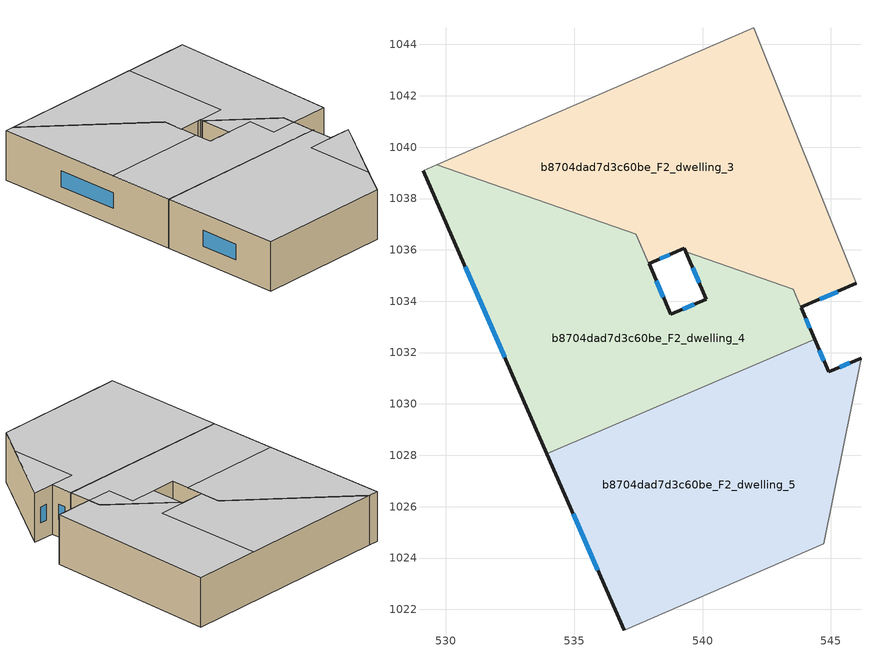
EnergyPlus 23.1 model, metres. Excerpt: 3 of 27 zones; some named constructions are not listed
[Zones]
b8704dad7d3c60be_F2_dwelling_3
 floor to b8704dad7d3c60be_F1_dwelling_3 (EU_floor_Construction): 541.98,1044.66 545.99,1034.69 543.83,1033.76 543.53,1034.47 539.34,1035.93 539.28,1036.06 539.14,1036 537.91,1035.47 537.43,1036.6 529.64,1039.31 z6
 wall outside (EU_wall_Construction): 537.91,1035.47 539.14,1036 539.28,1036.06 539.34,1035.93 / 543.83,1033.76 545.99,1034.69 z6:9
 wall to b8704dad7d3c60be_F2_dwelling_4 (EU_wall_Construction): 537.43,1036.6 537.91,1035.47 / 543.53,1034.47 543.83,1033.76 / 539.34,1035.93 543.52,1034.47 / 529.64,1039.31 537.42,1036.6 z6:9
 wall adiabatic (EU_wall_Construction): 541.98,1044.66 529.64,1039.31 z6:9
 wall to b8704dad7d3c60be_F2_dwelling_2 (EU_wall_Construction): 545.99,1034.69 541.98,1044.66 z6:9
 window (EU_Window_Construction): 538.33,1035.65 538.73,1035.82 / 544.57,1034.08 545.26,1034.38 z7.02:7.98
 ceiling to b8704dad7d3c60be_F3_dwelling_5 (EU_floor_Construction): 540.8,1036.72 538.1,1042.97 529.64,1039.31 537.43,1036.6 537.91,1035.47 z9
 ceiling to b8704dad7d3c60be_F3_dwelling_3 (EU_floor_Construction): 545.99,1034.69 541.98,1044.66 538.1,1042.97 540.8,1036.72 539.28,1036.06 539.34,1035.93 543.53,1034.47 543.83,1033.76 z9
b8704dad7d3c60be_F2_dwelling_4
 floor to b8704dad7d3c60be_F1_dwelling_4 (EU_floor_Construction): 543.52,1034.47 544.36,1032.52 533.94,1028.06 529.11,1039.08 529.64,1039.31 537.42,1036.6 538.77,1033.49 540.14,1034.08 539.34,1035.93 z6
 wall outside (EU_wall_Construction): 539.34,1035.93 540.14,1034.08 538.77,1033.49 537.92,1035.46 / 544.36,1032.52 543.83,1033.75 / 529.11,1039.08 533.94,1028.06 z6:9
 wall to b8704dad7d3c60be_F2_dwelling_5 (EU_wall_Construction): 533.94,1028.06 544.36,1032.52 z6:9
 wall adiabatic (EU_wall_Construction): 529.64,1039.31 529.11,1039.08 z6:9
 window (EU_Window_Construction): 539.61,1035.3 539.87,1034.71 / 544.18,1032.94 544.01,1033.33 / 530.75,1035.33 532.3,1031.81 / 538.48,1034.16 538.21,1034.79 / 539.67,1033.88 539.23,1033.69 z7.02:7.98
 ceiling to b8704dad7d3c60be_F3_dwelling_4 (EU_floor_Construction): 544.36,1032.52 543.83,1033.76 542.36,1033.12 541.66,1034.74 538.77,1033.49 538.34,1034.48 532.28,1031.85 533.94,1028.06 z9
 ceiling to b8704dad7d3c60be_F3_dwelling_5 (EU_floor_Construction): 538.34,1034.48 537.43,1036.6 529.64,1039.31 529.11,1039.08 532.28,1031.85 z9
 ceiling to b8704dad7d3c60be_F3_dwelling_3 (EU_floor_Construction): 543.83,1033.76 543.53,1034.47 539.34,1035.93 540.14,1034.08 541.66,1034.74 542.36,1033.12 z9
b8704dad7d3c60be_F2_dwelling_5
 floor to b8704dad7d3c60be_F1_dwelling_5 (EU_floor_Construction): 546.17,1031.78 544.72,1024.55 536.95,1021.18 533.94,1028.06 544.36,1032.52 544.91,1031.25 z6
 wall outside (EU_wall_Construction): 546.17,1031.78 544.91,1031.25 544.36,1032.52 / 533.94,1028.06 536.95,1021.18 z6:9
 wall to b8704dad7d3c60be_F2_dwelling_6 (EU_wall_Construction): 544.72,1024.55 546.17,1031.78 z6:9
 wall adiabatic (EU_wall_Construction): 536.95,1021.18 544.72,1024.55 z6:9
 window (EU_Window_Construction): 544.72,1031.68 544.55,1032.09 / 545.74,1031.6 545.34,1031.43 / 534.96,1025.72 535.93,1023.52 z7.02:7.98
 ceiling to b8704dad7d3c60be_F3_dwelling_4 (EU_floor_Construction): 544.72,1024.55 545.15,1026.69 543.44,1030.63 544.91,1031.25 544.36,1032.52 533.94,1028.06 536.95,1021.18 z9
 ceiling to b8704dad7d3c60be_F3_dwelling_2 (EU_floor_Construction): 545.15,1026.7 546.17,1031.78 543.44,1030.63 z9
[HVACTEMPLATE:THERMOSTAT] Constant Heating Setpoint=20; Constant Cooling Setpoint=50
EU_HeatOnly_b8704dad7d3c60be_F0_dwelling_0; EU_HeatOnly_b8704dad7d3c60be_F0_dwelling_1; EU_HeatOnly_b8704dad7d3c60be_F0_dwelling_2; EU_HeatOnly_b8704dad7d3c60be_F0_dwelling_3; EU_HeatOnly_b8704dad7d3c60be_F0_dwelling_4; EU_HeatOnly_b8704dad7d3c60be_F0_dwelling_5; EU_HeatOnly_b8704dad7d3c60be_F0_dwelling_6; EU_HeatOnly_b8704dad7d3c60be_F1_dwelling_0; EU_HeatOnly_b8704dad7d3c60be_F1_dwelling_1; EU_HeatOnly_b8704dad7d3c60be_F1_dwelling_2; EU_HeatOnly_b8704dad7d3c60be_F1_dwelling_3; EU_HeatOnly_b8704dad7d3c60be_F1_dwelling_4; EU_HeatOnly_b8704dad7d3c60be_F1_dwelling_5; EU_HeatOnly_b8704dad7d3c60be_F1_dwelling_6; EU_HeatOnly_b8704dad7d3c60be_F2_dwelling_0; EU_HeatOnly_b8704dad7d3c60be_F2_dwelling_1; EU_HeatOnly_b8704dad7d3c60be_F2_dwelling_2; EU_HeatOnly_b8704dad7d3c60be_F2_dwelling_3; EU_HeatOnly_b8704dad7d3c60be_F2_dwelling_4; EU_HeatOnly_b8704dad7d3c60be_F2_dwelling_5; EU_HeatOnly_b8704dad7d3c60be_F2_dwelling_6; EU_HeatOnly_b8704dad7d3c60be_F3_dwelling_0; EU_HeatOnly_b8704dad7d3c60be_F3_dwelling_1; EU_HeatOnly_b8704dad7d3c60be_F3_dwelling_2; EU_HeatOnly_b8704dad7d3c60be_F3_dwelling_3; EU_HeatOnly_b8704dad7d3c60be_F3_dwelling_4; EU_HeatOnly_b8704dad7d3c60be_F3_dwelling_5
[SCHEDULE:CONSTANT]
Name | Hourly Value
EU_AlwaysOn | 1
EU_CoolingOff | 0
[SCHEDULE:FILE] Column Number=1; Rows to Skip at Top=0; Number of Hours of Data=8760; Column Separator=Comma; Interpolate to Timestep=No; Minutes per Item=60; Adjust Schedule for Daylight Savings=Yes
Name | File
EU_Step8_GainSchedule_b8704dad7d3c60be_F2_dwelling_3_f000 | ../../schedules/b8704dad7d3c60be/b8704dad7d3c60be_F2_dwelling_3_f000_gain.csv
EU_Step8_GainSchedule_b8704dad7d3c60be_F2_dwelling_4_f000 | ../../schedules/b8704dad7d3c60be/b8704dad7d3c60be_F2_dwelling_4_f000_gain.csv
EU_Step8_GainSchedule_b8704dad7d3c60be_F2_dwelling_5_f000 | ../../schedules/b8704dad7d3c60be/b8704dad7d3c60be_F2_dwelling_5_f000_gain.csv
EU_Step8_GainSchedule_b8704dad7d3c60be_F2_dwelling_6_f000 | ../../schedules/b8704dad7d3c60be/b8704dad7d3c60be_F2_dwelling_6_f000_gain.csv
EU_Step8_GainSchedule_b8704dad7d3c60be_F3_dwelling_0_f000 | ../../schedules/b8704dad7d3c60be/b8704dad7d3c60be_F3_dwelling_0_f000_gain.csv
EU_Step8_GainSchedule_b8704dad7d3c60be_F3_dwelling_1_f000 | ../../schedules/b8704dad7d3c60be/b8704dad7d3c60be_F3_dwelling_1_f000_gain.csv
EU_Step8_GainSchedule_b8704dad7d3c60be_F3_dwelling_2_f000 | ../../schedules/b8704dad7d3c60be/b8704dad7d3c60be_F3_dwelling_2_f000_gain.csv
EU_Step8_GainSchedule_b8704dad7d3c60be_F3_dwelling_3_f000 | ../../schedules/b8704dad7d3c60be/b8704dad7d3c60be_F3_dwelling_3_f000_gain.csv
EU_Step8_GainSchedule_b8704dad7d3c60be_F3_dwelling_4_f000 | ../../schedules/b8704dad7d3c60be/b8704dad7d3c60be_F3_dwelling_4_f000_gain.csv
EU_Step8_GainSchedule_b8704dad7d3c60be_F3_dwelling_5_f000 | ../../schedules/b8704dad7d3c60be/b8704dad7d3c60be_F3_dwelling_5_f000_gain.csv
